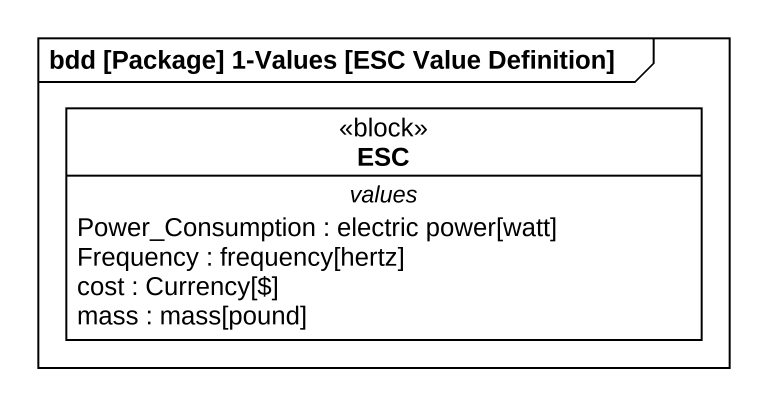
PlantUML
@startuml
mainframe bdd [Package] 1-Values [ESC Value Definition]
hide circle
hide empty members
class ESC <<block>> {
  -- values --
  Power_Consumption : electric power[watt]
  Frequency : frequency[hertz]
  cost : Currency[$]
  mass : mass[pound]
}
@enduml
